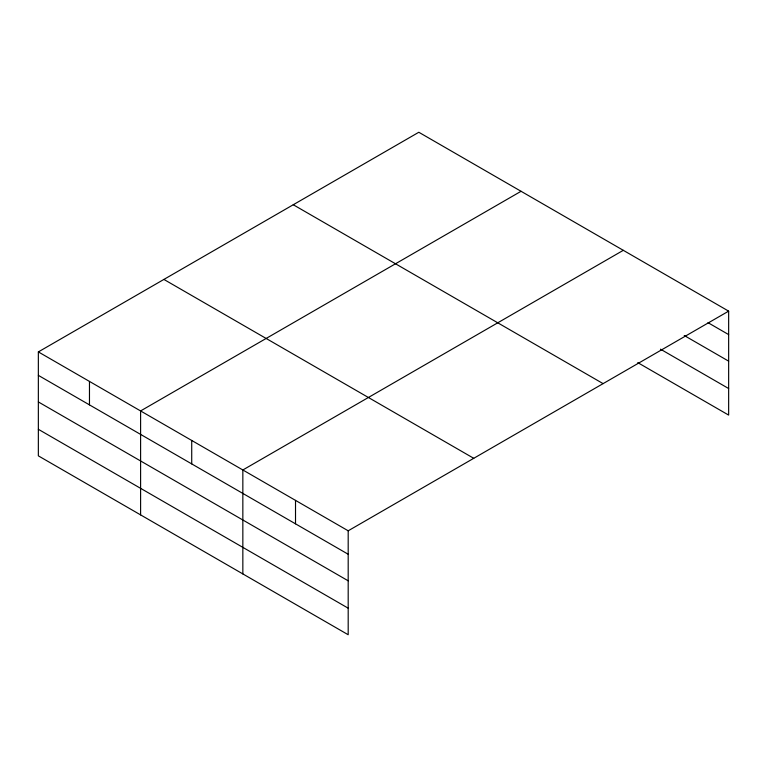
<?xml version="1.0" encoding="UTF-8"?>
<svg xmlns="http://www.w3.org/2000/svg" width="767" height="767" viewBox="0 0 767 767"><rect width="100%" height="100%" fill="white"/><g stroke="black" fill="none" stroke-linecap="round" stroke-linejoin="round"><path stroke-width="1.15" d="M728.65 311.143L418.811 132.26L38.35 351.909L38.35 455.857L348.189 634.74L348.189 530.793L728.65 311.143L728.65 415.091L637.761 362.618M521.052 191.29L140.601 410.939L140.601 514.887M623.303 250.32L242.842 469.979L242.842 573.927M707.999 322.667L728.65 334.594M684.241 335.515L728.65 361.152M660.483 349.167L728.65 388.524M293.253 204.741L603.102 383.625M163.898 279.428L473.747 458.311M38.35 351.909L348.189 530.793M38.35 375.36L348.189 554.244M38.35 401.927L348.189 580.811M38.35 429.299L348.189 608.183M295.516 500.381L295.516 523.832M191.721 440.459L191.721 463.91M89.471 381.429L89.471 404.88"/></g></svg>
